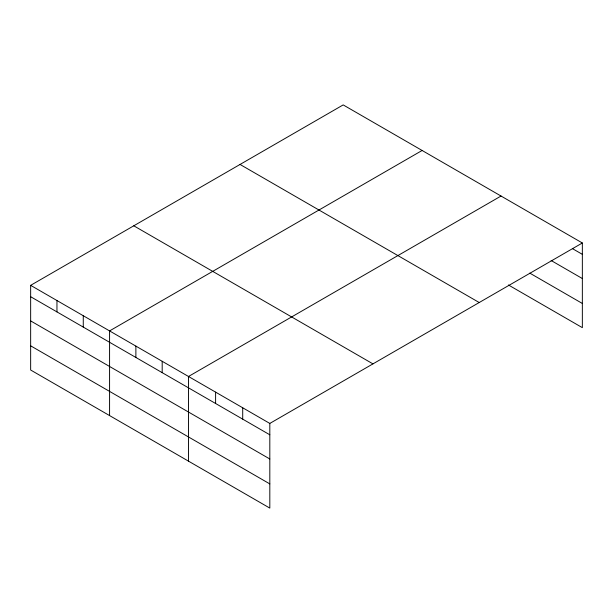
<?xml version="1.0" encoding="UTF-8"?>
<svg xmlns="http://www.w3.org/2000/svg" width="613" height="613" viewBox="0 0 613 613"><rect width="100%" height="100%" fill="white"/><g stroke="black" fill="none" stroke-linecap="round" stroke-linejoin="round"><path stroke-width="0.92" d="M582.35 242.986L269.812 423.43L269.812 508.093L30.65 370.014L30.65 285.344L343.188 104.907L582.35 242.986L582.35 327.656L508.43 284.976M422.112 150.469L109.574 330.913L109.574 415.583M501.036 196.037L188.498 376.482L188.498 461.145M572.496 248.656L582.35 254.349M551.141 260.517L582.35 278.54M529.785 273.114L582.35 303.466M240.051 164.453L479.213 302.531M133.787 225.799L372.949 363.884M30.65 285.344L269.812 423.43M30.65 296.715L269.812 434.793M30.65 320.906L269.812 458.984M30.65 345.824L269.812 483.902M242.71 407.775L242.71 419.146M215.6 392.128L215.6 403.492M162.192 361.295L162.192 372.658M135.879 346.1L135.879 357.463M83.268 315.726L83.268 327.089M56.955 300.539L56.955 311.902"/></g></svg>
